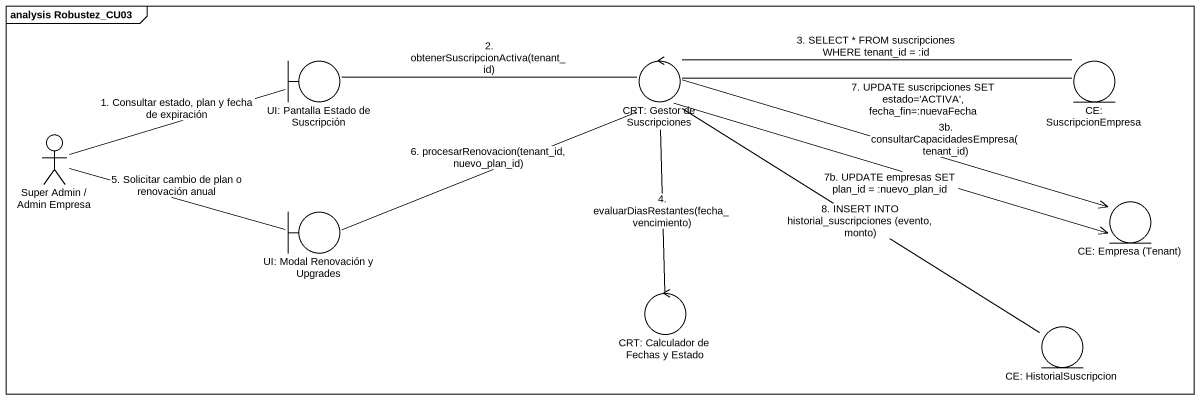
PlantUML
@startuml
mainframe analysis Robustez_CU03
boundary "UI: Pantalla Estado de Suscripción" as UI_Pantalla_Estado_de
control "CRT: Gestor de Suscripciones" as CRT_Gestor_de_Suscripciones
entity "CE: SuscripcionEmpresa" as CE_SuscripcionEmpresa
actor "Super Admin / Admin Empresa" as Super_Admin_Admin_Empresa
boundary "UI: Modal Renovación y Upgrades" as UI_Modal_Renovación_y
entity "CE: Empresa (Tenant)" as CE_Empresa_Tenant
control "CRT: Calculador de Fechas y Estado" as CRT_Calculador_de_Fechas_y
entity "CE: HistorialSuscripcion" as CE_HistorialSuscripcion
UI_Pantalla_Estado_de -right- CRT_Gestor_de_Suscripciones : 2. obtenerSuscripcionActiva(tenant_id)
CRT_Gestor_de_Suscripciones -right- CE_SuscripcionEmpresa : 3. SELECT * FROM suscripciones WHERE tenant_id = :id
CRT_Gestor_de_Suscripciones -right- CE_SuscripcionEmpresa : 7. UPDATE suscripciones SET estado='ACTIVA', fecha_fin=:nuevaFecha
CRT_Gestor_de_Suscripciones -right-> CE_Empresa_Tenant : 3b. consultarCapacidadesEmpresa(tenant_id)
CRT_Gestor_de_Suscripciones -right-> CE_Empresa_Tenant : 7b. UPDATE empresas SET plan_id = :nuevo_plan_id
CRT_Gestor_de_Suscripciones -- CRT_Calculador_de_Fechas_y : 4. evaluarDiasRestantes(fecha_vencimiento)
CRT_Gestor_de_Suscripciones -- CE_HistorialSuscripcion : 8. INSERT INTO historial_suscripciones (evento, monto)
Super_Admin_Admin_Empresa -right- UI_Pantalla_Estado_de : 1. Consultar estado, plan y fecha de expiración
Super_Admin_Admin_Empresa -right- UI_Modal_Renovación_y : 5. Solicitar cambio de plan o renovación anual
UI_Modal_Renovación_y -right- CRT_Gestor_de_Suscripciones : 6. procesarRenovacion(tenant_id, nuevo_plan_id)
@enduml
